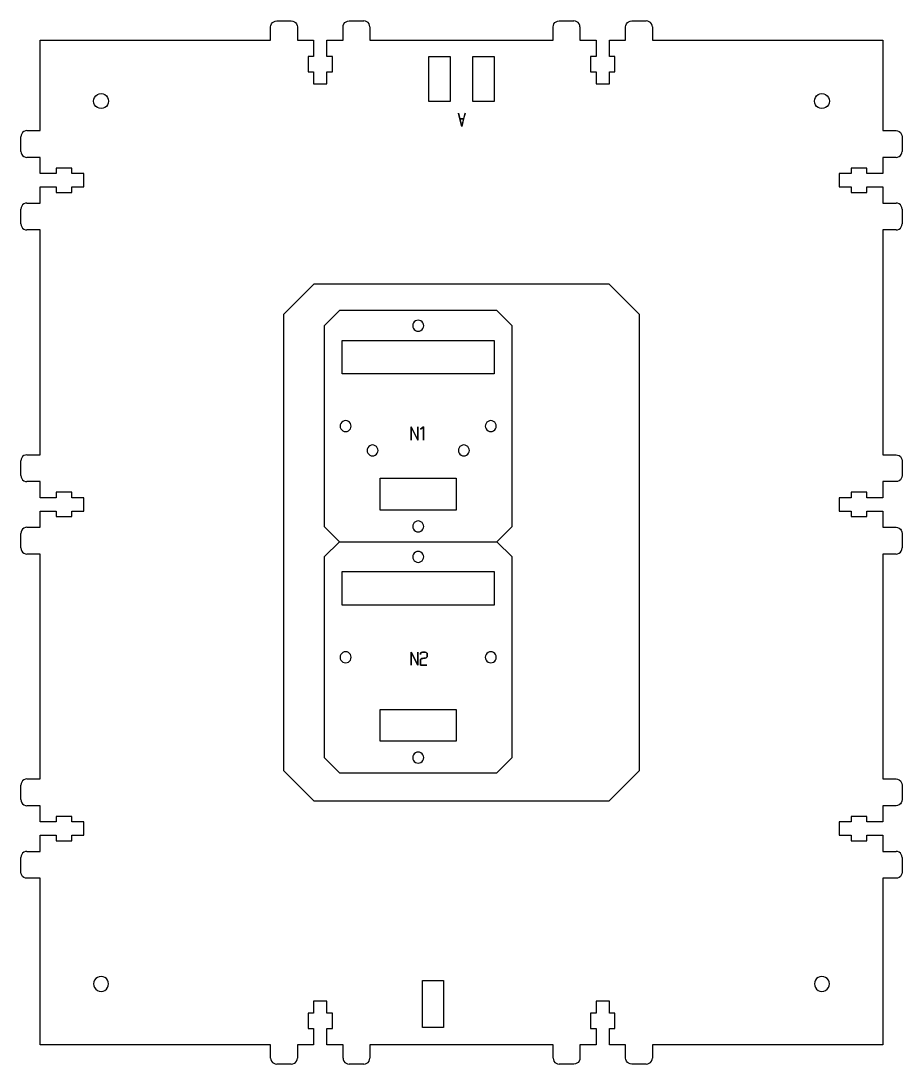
# Model space of a CAD drawing. Extents: x 6.6 to 38.2, y 6.7 to 38.5.
# Drawn here: x 26.66 to 38.05, y 6.67 to 20.15 of the extents above; entities that cross this region are included whole.
import ezdxf

# ---------------------------------------------------------------- set-up
doc = ezdxf.new("R2010")
doc.units = 0
doc.layers.get('0').update_dxf_attribs({"linetype": 'CONTINUOUS'})
doc.layers.add('Burn', color=7, linetype='CONTINUOUS')

msp = doc.modelspace()

# ---------------------------------------------------------------- linework, layer by layer
at = {"color": 7}
for points in [[(29.885456, 20.067423), (29.888134, 20.087794), (29.895998, 20.106771), (29.908502, 20.123072), (29.924803, 20.135579), (29.943783, 20.143441)], [(29.943783, 20.143441), (29.964152, 20.146121)], [(29.964152, 20.146121), (30.153026, 20.146121)], [(30.153026, 20.146121), (30.173396, 20.143441), (30.192377, 20.135579), (30.208674, 20.123072), (30.221182, 20.106771), (30.229043, 20.087793)], [(30.229043, 20.087793), (30.231726, 20.067423)], [(30.821956, 20.067423), (30.824641, 20.087794), (30.832502, 20.106771), (30.845009, 20.123072), (30.861306, 20.135579), (30.880289, 20.143441)], [(30.880289, 20.143441), (30.900658, 20.146121)], [(30.900658, 20.146121), (31.089529, 20.146121)], [(31.168228, 20.067423), (31.165544, 20.087794), (31.157684, 20.106771), (31.145177, 20.123072), (31.128879, 20.135579), (31.109899, 20.143441), (31.089529, 20.146121)], [(33.537032, 20.067423), (33.539717, 20.087794), (33.547576, 20.106771), (33.560082, 20.123072), (33.57638, 20.135579), (33.595361, 20.143441)], [(33.595361, 20.143441), (33.615731, 20.146121)], [(33.615731, 20.146121), (33.804603, 20.146121)], [(33.883303, 20.067423), (33.880621, 20.087794), (33.872759, 20.106771), (33.860252, 20.123072), (33.843952, 20.135579), (33.82497, 20.143441), (33.804603, 20.146121)], [(34.473536, 20.067423), (34.476219, 20.087794), (34.48408, 20.106771), (34.496586, 20.123072), (34.512887, 20.135579), (34.531862, 20.143441)], [(34.531862, 20.143441), (34.552234, 20.146121)], [(34.552234, 20.146121), (34.741112, 20.146121)], [(34.819806, 20.067423), (34.817123, 20.087794), (34.809263, 20.106771), (34.796756, 20.123072), (34.780457, 20.135579), (34.761478, 20.143441), (34.741112, 20.146121)], [(26.906744, 19.896256), (29.885456, 19.896256), (29.885456, 20.067423)], [(30.231726, 20.067423), (30.231726, 19.896256)], [(30.821956, 19.896256), (30.821956, 20.067423)], [(31.168228, 20.067423), (31.168228, 19.896256)], [(33.537032, 19.896256), (33.537032, 20.067423)], [(33.883303, 20.067423), (33.883303, 19.896256)], [(34.473536, 19.896256), (34.473536, 20.067423)], [(34.819806, 20.067423), (34.819806, 19.896256)], [(26.906744, 18.727591), (26.906744, 19.896256)], [(30.231726, 19.896256), (30.440276, 19.896256)], [(30.440276, 19.896256), (30.440276, 19.687704)], [(30.613408, 19.687704), (30.613408, 19.896256)], [(30.613408, 19.896256), (30.821956, 19.896256)], [(31.168228, 19.896256), (33.537032, 19.896256)], [(33.883303, 19.896256), (34.091849, 19.896256)], [(34.091849, 19.896256), (34.091849, 19.687704)], [(34.264988, 19.687704), (34.264988, 19.896256)], [(34.264988, 19.896256), (34.473536, 19.896256)], [(34.819806, 19.896256), (37.798519, 19.896256), (37.798519, 18.727591)], [(30.369448, 19.687704), (30.369448, 19.487031)], [(30.440276, 19.687704), (30.369448, 19.687704)], [(30.684237, 19.687704), (30.613408, 19.687704)], [(30.684237, 19.487031), (30.684237, 19.687704)], [(31.929627, 19.687704), (32.20507, 19.687704), (32.20507, 19.105344), (31.929627, 19.105344), (31.929627, 19.687704)], [(32.77563, 19.105344), (32.500187, 19.105344), (32.500187, 19.687704), (32.77563, 19.687704), (32.77563, 19.105344)], [(34.021021, 19.687704), (34.021021, 19.487031)], [(34.091849, 19.687704), (34.021021, 19.687704)], [(34.335816, 19.687704), (34.264988, 19.687704)], [(34.335816, 19.487031), (34.335816, 19.687704)], [(30.369448, 19.487031), (30.440276, 19.487031)], [(30.440276, 19.487031), (30.440276, 19.331601)], [(30.613408, 19.487031), (30.684237, 19.487031)], [(30.613408, 19.331601), (30.613408, 19.487031)], [(34.021021, 19.487031), (34.091849, 19.487031), (34.091849, 19.331601), (34.264988, 19.331601)], [(34.264988, 19.487031), (34.335816, 19.487031)], [(34.264988, 19.331601), (34.264988, 19.487031)], [(30.440276, 19.331601), (30.613408, 19.331601)], [(27.790124, 19.109279), (27.786841, 19.084327), (27.77721, 19.061074), (27.761889, 19.04111), (27.741923, 19.02579), (27.718673, 19.016159), (27.69372, 19.012873), (27.668768, 19.016159), (27.645517, 19.02579), (27.625552, 19.04111), (27.61023, 19.061074), (27.6006, 19.084327), (27.597314, 19.109279), (27.6006, 19.134231), (27.61023, 19.15748), (27.625552, 19.177446), (27.645517, 19.192766), (27.668768, 19.202399), (27.69372, 19.205682), (27.718673, 19.202399), (27.741923, 19.192766), (27.761889, 19.177446), (27.77721, 19.15748), (27.786841, 19.134231), (27.790124, 19.109279)], [(37.107944, 19.109279), (37.104657, 19.084327), (37.095031, 19.061074), (37.079709, 19.04111), (37.059742, 19.02579), (37.036492, 19.016159), (37.01154, 19.012873), (36.986588, 19.016159), (36.963337, 19.02579), (36.943372, 19.04111), (36.928048, 19.061074), (36.918421, 19.084327), (36.915138, 19.109279), (36.918421, 19.134231), (36.928048, 19.15748), (36.943372, 19.177446), (36.963337, 19.192766), (36.986588, 19.202399), (37.01154, 19.205682), (37.036492, 19.202399), (37.059742, 19.192766), (37.079709, 19.177446), (37.095031, 19.15748), (37.104657, 19.134231), (37.107944, 19.109279)], [(32.311909, 18.951926), (32.356136, 18.782172), (32.397902, 18.951926), (32.380211, 18.880428), (32.33058, 18.880428), (32.311909, 18.951926)], [(32.380211, 18.880201), (32.356136, 18.782172), (32.33058, 18.880201), (32.380211, 18.880201)], [(26.735576, 18.727591), (26.715206, 18.724913), (26.696223, 18.717051), (26.679923, 18.704543), (26.66742, 18.688246), (26.659558, 18.669264), (26.656874, 18.648898)], [(26.656874, 18.460022), (26.656874, 18.648898)], [(26.735576, 18.727591), (26.906744, 18.727591)], [(37.798519, 18.727591), (37.969687, 18.727591)], [(37.969687, 18.727591), (37.990053, 18.724913), (38.009033, 18.717051), (38.025334, 18.704543), (38.03784, 18.688246), (38.045702, 18.669264)], [(38.045702, 18.669264), (38.048384, 18.648898)], [(38.048384, 18.648898), (38.048384, 18.460022)], [(26.656874, 18.460022), (26.659558, 18.439652), (26.66742, 18.420676), (26.679923, 18.404374), (26.696223, 18.391869), (26.715206, 18.384003), (26.735576, 18.381324)], [(26.906744, 18.381324), (26.735576, 18.381324)], [(27.115294, 18.243604), (27.115294, 18.172773), (26.906744, 18.172773), (26.906744, 18.381324)], [(37.798519, 18.381324), (37.798519, 18.172773)], [(37.969687, 18.381324), (37.798519, 18.381324)], [(37.969687, 18.381324), (37.990053, 18.384003), (38.009033, 18.391869), (38.025334, 18.404374), (38.03784, 18.420676), (38.045702, 18.439652), (38.048384, 18.460022)], [(27.315971, 18.243604), (27.115294, 18.243604)], [(27.315971, 18.172773), (27.315971, 18.243604)], [(37.589968, 18.243604), (37.389291, 18.243604)], [(37.389291, 18.243604), (37.389291, 18.172773)], [(37.589968, 18.172773), (37.589968, 18.243604)], [(27.471399, 18.172773), (27.315971, 18.172773)], [(27.471399, 17.999641), (27.471399, 18.172773)], [(37.233863, 18.172773), (37.233863, 17.999641)], [(37.389291, 18.172773), (37.233863, 18.172773)], [(37.798519, 18.172773), (37.589968, 18.172773)], [(26.906744, 17.999641), (27.115294, 17.999641)], [(26.906744, 17.79109), (26.906744, 17.999641)], [(27.115294, 17.999641), (27.115294, 17.928812)], [(27.315971, 17.928812), (27.315971, 17.999641)], [(27.315971, 17.999641), (27.471399, 17.999641)], [(37.233863, 17.999641), (37.389291, 17.999641)], [(37.389291, 17.999641), (37.389291, 17.928812)], [(37.589968, 17.928812), (37.589968, 17.999641)], [(37.589968, 17.999641), (37.798519, 17.999641)], [(37.798519, 17.999641), (37.798519, 17.79109)], [(27.115294, 17.928812), (27.315971, 17.928812)], [(37.389291, 17.928812), (37.589968, 17.928812)], [(26.735576, 17.79109), (26.715206, 17.788411), (26.696223, 17.780547), (26.679923, 17.768041), (26.66742, 17.751743), (26.659558, 17.73276), (26.656874, 17.712392)], [(26.656874, 17.523519), (26.656874, 17.712392)], [(26.735576, 17.79109), (26.906744, 17.79109)], [(37.798519, 17.79109), (37.969687, 17.79109)], [(38.048384, 17.712392), (38.045702, 17.73276), (38.03784, 17.751743), (38.025334, 17.76804), (38.009033, 17.780547), (37.990053, 17.788411), (37.969687, 17.79109)], [(38.048384, 17.712392), (38.048384, 17.523519)], [(26.656874, 17.523519), (26.659558, 17.503151), (26.66742, 17.484169), (26.679923, 17.467871), (26.696223, 17.455362), (26.715206, 17.447501), (26.735576, 17.444822)], [(26.906744, 17.444822), (26.735576, 17.444822)], [(26.906744, 14.538907), (26.906744, 17.444822)], [(37.798519, 17.444822), (37.798519, 14.538904)], [(37.969687, 17.444822), (37.798519, 17.444822)], [(37.969687, 17.444822), (37.990053, 17.447501), (38.009033, 17.455362), (38.025334, 17.467871), (38.03784, 17.484169), (38.045702, 17.50315), (38.048384, 17.523519)], [(30.054656, 16.354854), (30.448142, 16.748342)], [(30.448142, 16.748342), (34.257116, 16.748342)], [(34.257116, 16.748342), (34.650604, 16.354854)], [(30.054656, 10.456458), (30.054656, 16.354854)], [(30.579261, 16.206712), (30.776006, 16.403456)], [(32.810048, 16.403456), (30.776006, 16.403456)], [(32.810048, 16.403456), (33.006792, 16.206712)], [(34.650604, 16.354854), (34.650604, 10.456458)], [(30.579261, 16.206712), (30.579261, 13.613053)], [(31.724612, 16.225043), (31.722201, 16.206712)], [(31.722201, 16.206712), (31.724612, 16.188379), (31.73169, 16.171298), (31.742944, 16.156629)], [(31.73169, 16.242126), (31.724612, 16.225043)], [(31.742944, 16.256792), (31.73169, 16.242126)], [(31.757614, 16.268048), (31.742944, 16.256792)], [(31.774696, 16.275124), (31.757614, 16.268048)], [(31.793029, 16.277539), (31.774696, 16.275124)], [(31.81136, 16.275124), (31.793029, 16.277539)], [(31.854364, 16.242126), (31.84311, 16.256792), (31.828443, 16.268048), (31.81136, 16.275124)], [(31.81136, 16.138294), (31.828443, 16.14537), (31.84311, 16.156629), (31.854364, 16.171298), (31.861441, 16.188379)], [(31.861441, 16.225043), (31.854364, 16.242126)], [(31.863858, 16.206712), (31.861441, 16.225043)], [(31.861441, 16.188379), (31.863858, 16.206712)], [(33.006792, 13.613053), (33.006792, 16.206712)], [(31.742944, 16.156629), (31.757614, 16.14537)], [(31.757614, 16.14537), (31.774696, 16.138294), (31.793029, 16.135883), (31.81136, 16.138294)], [(32.776751, 15.584718), (30.809304, 15.584718), (30.809304, 16.017557), (32.776751, 16.017557), (32.776751, 15.584718)], [(30.819291, 14.971226), (30.804621, 14.959968)], [(30.836372, 14.9783), (30.819291, 14.971226)], [(30.854707, 14.980714), (30.836372, 14.9783)], [(30.873038, 14.9783), (30.854707, 14.980714)], [(30.890121, 14.971226), (30.873038, 14.9783)], [(30.904788, 14.959968), (30.890121, 14.971226)], [(32.713017, 14.9783), (32.695934, 14.971226), (32.681267, 14.959968), (32.670012, 14.9453), (32.662934, 14.928216)], [(32.731349, 14.980714), (32.713017, 14.9783)], [(32.74968, 14.9783), (32.731349, 14.980714)], [(32.766763, 14.971226), (32.74968, 14.9783)], [(32.781431, 14.959968), (32.766763, 14.971226)], [(30.786289, 14.928216), (30.783878, 14.909887)], [(30.783878, 14.909887), (30.786289, 14.89155)], [(30.793367, 14.9453), (30.786289, 14.928216)], [(30.786289, 14.89155), (30.793367, 14.874473)], [(30.804621, 14.959968), (30.793367, 14.9453)], [(30.793367, 14.874472), (30.804621, 14.859799)], [(30.804621, 14.859799), (30.819291, 14.848544)], [(30.819291, 14.848544), (30.836372, 14.84147)], [(30.836372, 14.84147), (30.854707, 14.839058)], [(30.854707, 14.839058), (30.873038, 14.84147)], [(30.873038, 14.84147), (30.890121, 14.848544)], [(30.890121, 14.848544), (30.904788, 14.859799)], [(30.916046, 14.9453), (30.904788, 14.959968)], [(30.904788, 14.859799), (30.916046, 14.874472)], [(30.92312, 14.928216), (30.916046, 14.9453)], [(30.916046, 14.874472), (30.92312, 14.89155)], [(30.925533, 14.909887), (30.92312, 14.928216)], [(30.92312, 14.89155), (30.925533, 14.909887)], [(32.662934, 14.928216), (32.660521, 14.909887)], [(32.660521, 14.909887), (32.662934, 14.89155), (32.670012, 14.874473), (32.681267, 14.859799)], [(32.681267, 14.859799), (32.695934, 14.848544)], [(32.695934, 14.848544), (32.713017, 14.84147), (32.731349, 14.839058)], [(32.731349, 14.839058), (32.74968, 14.84147), (32.766763, 14.848544), (32.781431, 14.859799)], [(32.792689, 14.9453), (32.781431, 14.959968)], [(32.781431, 14.859799), (32.792689, 14.874472)], [(32.799767, 14.928216), (32.792689, 14.9453)], [(32.792689, 14.874472), (32.799767, 14.89155)], [(32.802177, 14.909887), (32.799767, 14.928216)], [(32.799767, 14.89155), (32.802177, 14.909887)], [(31.134378, 14.613423), (31.131963, 14.595092)], [(31.131963, 14.595092), (31.134378, 14.576763)], [(31.141456, 14.630508), (31.134378, 14.613423)], [(31.134378, 14.576762), (31.141456, 14.559679)], [(31.152711, 14.645178), (31.141456, 14.630508)], [(31.141456, 14.559679), (31.152711, 14.545009)], [(31.167378, 14.656431), (31.152711, 14.645178)], [(31.184462, 14.663507), (31.167378, 14.656432)], [(31.202791, 14.665921), (31.184462, 14.663507)], [(31.221126, 14.663507), (31.202791, 14.665921)], [(31.238204, 14.656431), (31.221126, 14.663507)], [(31.252874, 14.645178), (31.238204, 14.656431)], [(31.264131, 14.630508), (31.252874, 14.645178)], [(31.252874, 14.545009), (31.264131, 14.559679)], [(31.27121, 14.613423), (31.264131, 14.630508)], [(31.264131, 14.559679), (31.27121, 14.576762)], [(31.273619, 14.595092), (31.27121, 14.613423)], [(31.27121, 14.576762), (31.273619, 14.595092)], [(32.314846, 14.613423), (32.312432, 14.595092)], [(32.312432, 14.595092), (32.314846, 14.576763)], [(32.321922, 14.630508), (32.314846, 14.613423)], [(32.314846, 14.576762), (32.321922, 14.559679)], [(32.333177, 14.645178), (32.321922, 14.630508)], [(32.321922, 14.559679), (32.333177, 14.545009)], [(32.347847, 14.656431), (32.333177, 14.645178)], [(32.364929, 14.663507), (32.347847, 14.656432)], [(32.38326, 14.665921), (32.364929, 14.663507)], [(32.401592, 14.663507), (32.38326, 14.665921)], [(32.418676, 14.656431), (32.401592, 14.663507)], [(32.433344, 14.645178), (32.418676, 14.656431)], [(32.444601, 14.630508), (32.433344, 14.645178)], [(32.433344, 14.545009), (32.444601, 14.559679)], [(32.451677, 14.613423), (32.444601, 14.630508)], [(32.444601, 14.559679), (32.451677, 14.576762)], [(32.45409, 14.595092), (32.451677, 14.613423)], [(32.451677, 14.576762), (32.45409, 14.595092)], [(26.735576, 14.538907), (26.715206, 14.536222), (26.696223, 14.52836), (26.679923, 14.515853), (26.66742, 14.499554), (26.659558, 14.480573), (26.656874, 14.460203)], [(26.656874, 14.271333), (26.656874, 14.460203)], [(26.735576, 14.538907), (26.906744, 14.538907)], [(31.152711, 14.545009), (31.167378, 14.533752)], [(31.167378, 14.533752), (31.184462, 14.526678)], [(31.184462, 14.526678), (31.202791, 14.524264)], [(31.202791, 14.524264), (31.221126, 14.526678)], [(31.221126, 14.526678), (31.238204, 14.533752)], [(31.238204, 14.533752), (31.252874, 14.545009)], [(32.333177, 14.545009), (32.347847, 14.533752)], [(32.347847, 14.533752), (32.364929, 14.526678)], [(32.364929, 14.526678), (32.38326, 14.524264)], [(32.38326, 14.524264), (32.401592, 14.526678)], [(32.401592, 14.526678), (32.418676, 14.533752)], [(32.418676, 14.533752), (32.433344, 14.545009)], [(37.798519, 14.538904), (37.969687, 14.538904)], [(37.969687, 14.538904), (37.990053, 14.536222), (38.009033, 14.52836), (38.025334, 14.515853), (38.03784, 14.499554), (38.045702, 14.480573)], [(38.045702, 14.480573), (38.048384, 14.460203)], [(38.048384, 14.460203), (38.048384, 14.271333)], [(26.656874, 14.271333), (26.659558, 14.250964), (26.66742, 14.231982), (26.679923, 14.215682), (26.696223, 14.203178), (26.715206, 14.195314), (26.735576, 14.192632)], [(26.906744, 14.192632), (26.735576, 14.192632)], [(26.906744, 13.984087), (26.906744, 14.192631)], [(32.284887, 14.23505), (32.284887, 13.823573), (31.301167, 13.823573)], [(31.301167, 13.823573), (31.301167, 14.23505), (32.284887, 14.23505)], [(37.798519, 14.192632), (37.798519, 13.984087)], [(37.969687, 14.192632), (37.798519, 14.192632)], [(37.990053, 14.195314), (37.969687, 14.192632)], [(38.048384, 14.271333), (38.045702, 14.250964), (38.03784, 14.231982), (38.025334, 14.215682), (38.009033, 14.203178), (37.990053, 14.195314)], [(27.115294, 14.054912), (27.115294, 13.984087)], [(27.315971, 14.054912), (27.115294, 14.054912)], [(27.315971, 13.984087), (27.315971, 14.054912)], [(37.589968, 14.054912), (37.389291, 14.054912)], [(37.389291, 14.054912), (37.389291, 13.984087)], [(37.589968, 13.984087), (37.589968, 14.054912)], [(27.115294, 13.984087), (26.906744, 13.984087)], [(27.471399, 13.984087), (27.315971, 13.984087)], [(27.471399, 13.81095), (27.471399, 13.984087)], [(37.233863, 13.984087), (37.233863, 13.81095)], [(37.389291, 13.984087), (37.233863, 13.984087)], [(37.798519, 13.984087), (37.589968, 13.984087)], [(26.906744, 13.81095), (27.115294, 13.81095)], [(26.906744, 13.602399), (26.906744, 13.81095)], [(27.115294, 13.81095), (27.115294, 13.740123)], [(27.315971, 13.81095), (27.471399, 13.81095)], [(27.315971, 13.740123), (27.315971, 13.81095)], [(37.233863, 13.81095), (37.389291, 13.81095)], [(37.389291, 13.81095), (37.389291, 13.740123)], [(37.589968, 13.81095), (37.798519, 13.81095)], [(37.589968, 13.740123), (37.589968, 13.81095)], [(37.798519, 13.81095), (37.798519, 13.602399)], [(27.115294, 13.740123), (27.315971, 13.740123)], [(31.724612, 13.631389), (31.722201, 13.613053)], [(31.73169, 13.648469), (31.724612, 13.631389)], [(31.742944, 13.66314), (31.73169, 13.648469)], [(31.757614, 13.674398), (31.742944, 13.66314)], [(31.774696, 13.681474), (31.757614, 13.674398)], [(31.793029, 13.683884), (31.774696, 13.681474)], [(31.81136, 13.681474), (31.793029, 13.683884)], [(31.828443, 13.674398), (31.81136, 13.681474)], [(31.84311, 13.66314), (31.828443, 13.674398)], [(31.854364, 13.648469), (31.84311, 13.66314)], [(31.861441, 13.631389), (31.854364, 13.648469)], [(31.863858, 13.613053), (31.861441, 13.631389)], [(37.389291, 13.740123), (37.589968, 13.740123)], [(26.735576, 13.602399), (26.715206, 13.599718), (26.696223, 13.591854), (26.679923, 13.57935), (26.66742, 13.563051), (26.659558, 13.544072), (26.656874, 13.523702)], [(26.656874, 13.334827), (26.656874, 13.523702)], [(26.735576, 13.602399), (26.906744, 13.602399)], [(30.579261, 13.613053), (30.776006, 13.416312)], [(31.722201, 13.613053), (31.724612, 13.594726)], [(31.724612, 13.594726), (31.73169, 13.577641)], [(31.73169, 13.577641), (31.742944, 13.562974)], [(31.742944, 13.562974), (31.757614, 13.551721)], [(31.757614, 13.551721), (31.774696, 13.544643)], [(31.774696, 13.544643), (31.793029, 13.542228)], [(31.793029, 13.542228), (31.81136, 13.544643)], [(31.81136, 13.544643), (31.828443, 13.551721)], [(31.828443, 13.551721), (31.84311, 13.562974)], [(31.84311, 13.562974), (31.854364, 13.577641)], [(31.854364, 13.577641), (31.861441, 13.594726)], [(31.861441, 13.594726), (31.863858, 13.613053)], [(32.810048, 13.416312), (33.006792, 13.613053)], [(37.798519, 13.602399), (37.969687, 13.602399)], [(37.969687, 13.602399), (37.990053, 13.599718), (38.009033, 13.591853), (38.025334, 13.57935), (38.03784, 13.563051), (38.045702, 13.544072)], [(38.045702, 13.544072), (38.048384, 13.523702)], [(38.048384, 13.523702), (38.048384, 13.334827)], [(30.579261, 13.219568), (30.776006, 13.416312)], [(30.776006, 13.416312), (32.810048, 13.416312)], [(32.810048, 13.416312), (33.006792, 13.219568)], [(26.656874, 13.334827), (26.659558, 13.314459), (26.66742, 13.295479), (26.679923, 13.279179), (26.696223, 13.266672), (26.715206, 13.25881), (26.735576, 13.256129)], [(26.906744, 13.256129), (26.735576, 13.256129)], [(26.906744, 10.350214), (26.906744, 13.256129)], [(30.579261, 13.219568), (30.579261, 10.625911)], [(31.724612, 13.237899), (31.722201, 13.219568)], [(31.722201, 13.219568), (31.724612, 13.201234), (31.73169, 13.184154), (31.742944, 13.169486)], [(31.73169, 13.254981), (31.724612, 13.237899)], [(31.742944, 13.269649), (31.73169, 13.254981)], [(31.757614, 13.280906), (31.742944, 13.269649)], [(31.774696, 13.287982), (31.757614, 13.280906)], [(31.793029, 13.290396), (31.774696, 13.287982)], [(31.81136, 13.287982), (31.793029, 13.290396)], [(31.854364, 13.254981), (31.84311, 13.269649), (31.828443, 13.280906), (31.81136, 13.287982)], [(31.861441, 13.237899), (31.854364, 13.254982)], [(31.863858, 13.219568), (31.861441, 13.237899)], [(31.861441, 13.201234), (31.863858, 13.219568)], [(33.006792, 10.625911), (33.006792, 13.219568)], [(37.798519, 13.256129), (37.798519, 10.350214)], [(37.969687, 13.256129), (37.798519, 13.256129)], [(37.969687, 13.256129), (37.990053, 13.25881), (38.009033, 13.266672), (38.025334, 13.279179), (38.03784, 13.295479), (38.045702, 13.314459), (38.048384, 13.334827)], [(31.742944, 13.169486), (31.757614, 13.158228)], [(31.757614, 13.158228), (31.774696, 13.151152), (31.793029, 13.148741), (31.81136, 13.151152)], [(31.81136, 13.151152), (31.828443, 13.158228), (31.84311, 13.169486), (31.854364, 13.184154), (31.861441, 13.201234)], [(32.776751, 12.597577), (30.809304, 12.597577), (30.809304, 13.030411), (32.776751, 13.030411), (32.776751, 12.597577)], [(30.786289, 11.941073), (30.783878, 11.92274)], [(30.783878, 11.92274), (30.786289, 11.90441)], [(30.793367, 11.958153), (30.786289, 11.941073)], [(30.786289, 11.90441), (30.793367, 11.887327)], [(30.804621, 11.972822), (30.793367, 11.958153)], [(30.793367, 11.887327), (30.804621, 11.872657)], [(30.819291, 11.984078), (30.804621, 11.972822)], [(30.804621, 11.872657), (30.819291, 11.861403)], [(30.836372, 11.991153), (30.819291, 11.984078)], [(30.854707, 11.993568), (30.836372, 11.991153)], [(30.873038, 11.991153), (30.854707, 11.993568)], [(30.890121, 11.984078), (30.873038, 11.991153)], [(30.904788, 11.972822), (30.890121, 11.984078)], [(30.890121, 11.861403), (30.904788, 11.872657)], [(30.916046, 11.958153), (30.904788, 11.972822)], [(30.904788, 11.872657), (30.916046, 11.887327)], [(30.92312, 11.941073), (30.916046, 11.958153)], [(30.916046, 11.887327), (30.92312, 11.90441)], [(30.925533, 11.92274), (30.92312, 11.941073)], [(30.92312, 11.90441), (30.925533, 11.92274)], [(32.662934, 11.941073), (32.660521, 11.92274)], [(32.660521, 11.92274), (32.662934, 11.90441), (32.670012, 11.887327), (32.681267, 11.872657)], [(32.713017, 11.991153), (32.695934, 11.984078), (32.681267, 11.972822), (32.670012, 11.958153), (32.662934, 11.941073)], [(32.681267, 11.872657), (32.695934, 11.861403)], [(32.731349, 11.993568), (32.713017, 11.991153)], [(32.74968, 11.991153), (32.731349, 11.993568)], [(32.731349, 11.851912), (32.74968, 11.854326), (32.766763, 11.861403), (32.781431, 11.872657)], [(32.766763, 11.984078), (32.74968, 11.991153)], [(32.781431, 11.972822), (32.766763, 11.984078)], [(32.792689, 11.958153), (32.781431, 11.972822)], [(32.781431, 11.872657), (32.792689, 11.887327)], [(32.799767, 11.941073), (32.792689, 11.958153)], [(32.792689, 11.887327), (32.799767, 11.90441)], [(32.802177, 11.92274), (32.799767, 11.941073)], [(32.799767, 11.90441), (32.802177, 11.92274)], [(30.819291, 11.861403), (30.836372, 11.854326)], [(30.836372, 11.854326), (30.854707, 11.851912)], [(30.854707, 11.851912), (30.873038, 11.854326)], [(30.873038, 11.854326), (30.890121, 11.861403)], [(32.695934, 11.861403), (32.713017, 11.854326), (32.731349, 11.851912)], [(32.284887, 11.247907), (32.284887, 10.836429), (31.301167, 10.836429)], [(31.301167, 10.836429), (31.301167, 11.247907), (32.284887, 11.247907)], [(31.73169, 10.661328), (31.724612, 10.644244)], [(31.742944, 10.676001), (31.73169, 10.661328)], [(31.757614, 10.687254), (31.742944, 10.676001)], [(31.774696, 10.694329), (31.757614, 10.687254)], [(31.793029, 10.696742), (31.774696, 10.694329)], [(31.81136, 10.694329), (31.793029, 10.696742)], [(31.828443, 10.687254), (31.81136, 10.694328)], [(31.84311, 10.676001), (31.828443, 10.687254)], [(31.854364, 10.661328), (31.84311, 10.676001)], [(31.861441, 10.644244), (31.854364, 10.661328)], [(30.579261, 10.625911), (30.776006, 10.429168)], [(31.724612, 10.644244), (31.722201, 10.625911)], [(31.722201, 10.625911), (31.724612, 10.607583)], [(31.724612, 10.607583), (31.73169, 10.590499)], [(31.73169, 10.590499), (31.742944, 10.575829)], [(31.742944, 10.575829), (31.757614, 10.564573)], [(31.757614, 10.564573), (31.774696, 10.5575)], [(31.774696, 10.5575), (31.793029, 10.555084)], [(31.793029, 10.555084), (31.81136, 10.5575)], [(31.81136, 10.5575), (31.828443, 10.564573)], [(31.828443, 10.564573), (31.84311, 10.575829)], [(31.84311, 10.575829), (31.854364, 10.590499)], [(31.854364, 10.590499), (31.861441, 10.607583)], [(31.863858, 10.625911), (31.861441, 10.644244)], [(31.861441, 10.607583), (31.863858, 10.625911)], [(32.810048, 10.429168), (33.006792, 10.625911)], [(30.054656, 10.456458), (30.448142, 10.062966)], [(30.776006, 10.429168), (32.810048, 10.429168)], [(34.257116, 10.062966), (34.650604, 10.456458)], [(26.735576, 10.350214), (26.715206, 10.34753), (26.696223, 10.339672), (26.679923, 10.327162), (26.66742, 10.310864), (26.659558, 10.291882), (26.656874, 10.271516)], [(26.656874, 10.082642), (26.656874, 10.271516)], [(26.735576, 10.350214), (26.906744, 10.350214)], [(37.798519, 10.350214), (37.969687, 10.350214)], [(37.969687, 10.350214), (37.990053, 10.34753), (38.009033, 10.339672), (38.025334, 10.327162), (38.03784, 10.310863), (38.045702, 10.291882)], [(38.045702, 10.291882), (38.048384, 10.271514)], [(38.048384, 10.271514), (38.048384, 10.082642)], [(26.656874, 10.082642), (26.659558, 10.06227), (26.66742, 10.043291), (26.679923, 10.026993), (26.696223, 10.014486), (26.715206, 10.006627), (26.735576, 10.003942)], [(26.906744, 10.003942), (26.735576, 10.003942)], [(26.906744, 9.795392), (26.906744, 10.003942)], [(34.257116, 10.062966), (30.448142, 10.062966)], [(37.798519, 10.003942), (37.798519, 9.795392)], [(37.969687, 10.003942), (37.798519, 10.003942)], [(37.990053, 10.006626), (37.969687, 10.003942)], [(38.048384, 10.082642), (38.045702, 10.06227), (38.03784, 10.043291), (38.025334, 10.026993), (38.009033, 10.014486), (37.990053, 10.006626)], [(27.315971, 9.86622), (27.115294, 9.86622)], [(27.115294, 9.86622), (27.115294, 9.795392)], [(27.315971, 9.795392), (27.315971, 9.86622)], [(37.389291, 9.86622), (37.389291, 9.795392), (37.233863, 9.795392), (37.233863, 9.622257)], [(37.589968, 9.86622), (37.389291, 9.86622)], [(37.798519, 9.795392), (37.589968, 9.795392), (37.589968, 9.86622)], [(27.115294, 9.795392), (26.906744, 9.795392)], [(27.471399, 9.795392), (27.315971, 9.795392)], [(27.471399, 9.622257), (27.471399, 9.795392)], [(26.906744, 9.622257), (27.115294, 9.622257)], [(26.906744, 9.413712), (26.906744, 9.622257)], [(27.115294, 9.622257), (27.115294, 9.55143)], [(27.315971, 9.55143), (27.315971, 9.622257)], [(27.315971, 9.622257), (27.471399, 9.622257)], [(37.233863, 9.622257), (37.389291, 9.622257)], [(37.389291, 9.622257), (37.389291, 9.55143)], [(37.589968, 9.622257), (37.798519, 9.622257)], [(37.589968, 9.55143), (37.589968, 9.622257)], [(37.798519, 9.622257), (37.798519, 9.413712)], [(27.115294, 9.55143), (27.315971, 9.55143)], [(37.389291, 9.55143), (37.589968, 9.55143)], [(26.735576, 9.413712), (26.715206, 9.411027), (26.696223, 9.403168), (26.679923, 9.39066), (26.66742, 9.37436), (26.659558, 9.355379), (26.656874, 9.335012)], [(26.656874, 9.146138), (26.656874, 9.335012)], [(26.735576, 9.413712), (26.906744, 9.413712)], [(37.798519, 9.413712), (37.969687, 9.413712)], [(38.048384, 9.335012), (38.045702, 9.355379), (38.03784, 9.37436), (38.025334, 9.39066), (38.009033, 9.403168), (37.990053, 9.411027), (37.969687, 9.413712)], [(38.048384, 9.335012), (38.048384, 9.146138)], [(26.659558, 9.125769), (26.656874, 9.146138)], [(26.735576, 9.067438), (26.715206, 9.07012), (26.696223, 9.077984), (26.679923, 9.090486), (26.66742, 9.106788), (26.659558, 9.125769)], [(26.906744, 9.067438), (26.735576, 9.067438)], [(26.906744, 6.915053), (26.906744, 9.067438)], [(37.798519, 9.067438), (37.798519, 6.915053)], [(37.969687, 9.067438), (37.798519, 9.067438)], [(37.990053, 9.07012), (37.969687, 9.067438)], [(38.048384, 9.146138), (38.045702, 9.125769), (38.03784, 9.106788), (38.025334, 9.090486), (38.009033, 9.077984), (37.990053, 9.07012)], [(27.790124, 7.702032), (27.786841, 7.726984), (27.77721, 7.750236), (27.761889, 7.7702), (27.741923, 7.785522), (27.718673, 7.795153), (27.69372, 7.798437), (27.668768, 7.795153), (27.645517, 7.785522), (27.625552, 7.7702), (27.61023, 7.750236), (27.6006, 7.726984), (27.597314, 7.702032), (27.6006, 7.677079), (27.61023, 7.653831), (27.625552, 7.633863), (27.645517, 7.618543), (27.668768, 7.608912), (27.69372, 7.605629)], [(27.786841, 7.677079), (27.790124, 7.702032)], [(31.846999, 7.139341), (31.846999, 7.745311), (32.118504, 7.745311), (32.118504, 7.139341), (31.846999, 7.139341)], [(37.059742, 7.785522), (37.036492, 7.795153), (37.01154, 7.798437), (36.986588, 7.795153), (36.963337, 7.785522), (36.943372, 7.7702), (36.928048, 7.750236), (36.918421, 7.726984), (36.915138, 7.702032), (36.918421, 7.677079), (36.928048, 7.653831), (36.943372, 7.633863), (36.963337, 7.618543), (36.986588, 7.608912), (37.01154, 7.605629), (37.036492, 7.608912), (37.059742, 7.618543), (37.079709, 7.633863), (37.095031, 7.653831)], [(37.079709, 7.7702), (37.059742, 7.785522)], [(37.095031, 7.750236), (37.079709, 7.7702)], [(37.104657, 7.726984), (37.095031, 7.750236)], [(37.095031, 7.653831), (37.104657, 7.677079), (37.107944, 7.702032)], [(37.107944, 7.702032), (37.104657, 7.726984)], [(27.69372, 7.605629), (27.718673, 7.608912)], [(27.718673, 7.608912), (27.741923, 7.618543)], [(27.741923, 7.618543), (27.761889, 7.633863)], [(27.761889, 7.633863), (27.77721, 7.653831)], [(27.77721, 7.653831), (27.786841, 7.677079)], [(30.440276, 7.47971), (30.440276, 7.324284)], [(30.613408, 7.47971), (30.440276, 7.47971)], [(30.613408, 7.324284), (30.613408, 7.47971)], [(34.091849, 7.47971), (34.091849, 7.324284)], [(34.264988, 7.47971), (34.091849, 7.47971)], [(34.264988, 7.324284), (34.264988, 7.47971)], [(30.369448, 7.324284), (30.369448, 7.123604)], [(30.440276, 7.324284), (30.369448, 7.324284)], [(30.684237, 7.324284), (30.613408, 7.324284)], [(30.684237, 7.123604), (30.684237, 7.324284)], [(34.021021, 7.324284), (34.021021, 7.123604)], [(34.091849, 7.324284), (34.021021, 7.324284)], [(34.335816, 7.324284), (34.264988, 7.324284)], [(34.335816, 7.123604), (34.335816, 7.324284)], [(30.369448, 7.123604), (30.440276, 7.123604)], [(30.440276, 7.123604), (30.440276, 6.915053)], [(30.613408, 7.123604), (30.684237, 7.123604)], [(30.613408, 6.915053), (30.613408, 7.123604)], [(34.021021, 7.123604), (34.091849, 7.123604)], [(34.091849, 7.123604), (34.091849, 6.915053)], [(34.264988, 7.123604), (34.335816, 7.123604)], [(34.264988, 6.915053), (34.264988, 7.123604)], [(29.885456, 6.915053), (26.906744, 6.915053)], [(29.885456, 6.743886), (29.885456, 6.915053)], [(30.231724, 6.915053), (30.231724, 6.743886)], [(30.440276, 6.915053), (30.231724, 6.915053)], [(30.821956, 6.915053), (30.613408, 6.915053)], [(30.821956, 6.743886), (30.821956, 6.915053)], [(31.168228, 6.915053), (31.168228, 6.743886)], [(33.537032, 6.915053), (31.168228, 6.915053)], [(33.537032, 6.743886), (33.537032, 6.915053)], [(34.091849, 6.915053), (33.883301, 6.915053)], [(33.883301, 6.915053), (33.883301, 6.743886)], [(34.473536, 6.915053), (34.264988, 6.915053)], [(34.473536, 6.743886), (34.473536, 6.915053)], [(37.798519, 6.915053), (34.819806, 6.915053)], [(34.819806, 6.915053), (34.819806, 6.743886)], [(29.885456, 6.743886), (29.888133, 6.723518), (29.895998, 6.704538), (29.908502, 6.688239), (29.924803, 6.675732), (29.943782, 6.66787), (29.964152, 6.665189)], [(30.153024, 6.665189), (30.173396, 6.66787), (30.192376, 6.675732), (30.208673, 6.688239), (30.221182, 6.704538), (30.229043, 6.723518), (30.231724, 6.743886)], [(30.821956, 6.743886), (30.824641, 6.723518), (30.832502, 6.704538), (30.845009, 6.688239), (30.861306, 6.675732), (30.880289, 6.66787), (30.900658, 6.665189)], [(31.089529, 6.665189), (31.109899, 6.66787), (31.128879, 6.675732), (31.145177, 6.688239), (31.157684, 6.704538), (31.165544, 6.723518), (31.168228, 6.743886)], [(33.537032, 6.743886), (33.539717, 6.723518), (33.547576, 6.704538), (33.560082, 6.688239), (33.57638, 6.675732), (33.595361, 6.66787), (33.615731, 6.665189)], [(33.883301, 6.743886), (33.880621, 6.723518), (33.872759, 6.704538), (33.860252, 6.688239), (33.843951, 6.675732), (33.82497, 6.66787)], [(34.476219, 6.723518), (34.473536, 6.743886)], [(34.741112, 6.665189), (34.761477, 6.66787), (34.780457, 6.675732), (34.796756, 6.688239), (34.809263, 6.704538), (34.817123, 6.723518), (34.819806, 6.743886)], [(30.153024, 6.665189), (29.964152, 6.665189)], [(31.089529, 6.665189), (30.900658, 6.665189)], [(33.804603, 6.665189), (33.615731, 6.665189)], [(33.82497, 6.66787), (33.804603, 6.665189)], [(34.552233, 6.665189), (34.531862, 6.66787), (34.512887, 6.675732), (34.496584, 6.688239), (34.484079, 6.704538), (34.476219, 6.723518)], [(34.741112, 6.665189), (34.552233, 6.665189)]]:
    msp.add_lwpolyline(points, dxfattribs=at)
at = {"layer": 'Burn', "color": 1}
for points in [[(31.703066, 14.729779), (31.703066, 14.899291), (31.788076, 14.729779), (31.788076, 14.899291), (31.788076, 14.729779), (31.703066, 14.899291), (31.703066, 14.729779)], [(31.861776, 14.899528), (31.820988, 14.871281), (31.861776, 14.899528), (31.861776, 14.729779), (31.861776, 14.899528)], [(31.703351, 11.819836), (31.703351, 11.989347), (31.788357, 11.819836), (31.788357, 11.989347), (31.788357, 11.819836), (31.703351, 11.989347), (31.703351, 11.819836)], [(31.821029, 11.819836), (31.821029, 11.890836), (31.822394, 11.895347), (31.825763, 11.89931), (31.838473, 11.905574), (31.851619, 11.907171), (31.864272, 11.909502), (31.882331, 11.912699), (31.894492, 11.915893), (31.905916, 11.922341), (31.908773, 11.926164), (31.90974, 11.930386), (31.909741, 11.97043), (31.90893, 11.974214), (31.906559, 11.977709), (31.897069, 11.983818), (31.882851, 11.987964), (31.865498, 11.989347), (31.848147, 11.987964), (31.833924, 11.983818), (31.824434, 11.977709), (31.822066, 11.974214), (31.821254, 11.97043), (31.821254, 11.958396), (31.821254, 11.97043), (31.822066, 11.974214), (31.824434, 11.977709), (31.833924, 11.983818), (31.848147, 11.987964), (31.865498, 11.989347), (31.882851, 11.987964), (31.897069, 11.983818), (31.906559, 11.977709), (31.90893, 11.974214), (31.909741, 11.97043), (31.909741, 11.930386), (31.908774, 11.926164), (31.905917, 11.922341), (31.894494, 11.915893), (31.882332, 11.912699), (31.864273, 11.909502), (31.85162, 11.907171), (31.838474, 11.905574), (31.825764, 11.89931), (31.822396, 11.895347), (31.82103, 11.890836), (31.82103, 11.819836), (31.90506, 11.819836), (31.82103, 11.819836)]]:
    msp.add_lwpolyline(points, dxfattribs=at)

doc.saveas('drawing.dxf')
